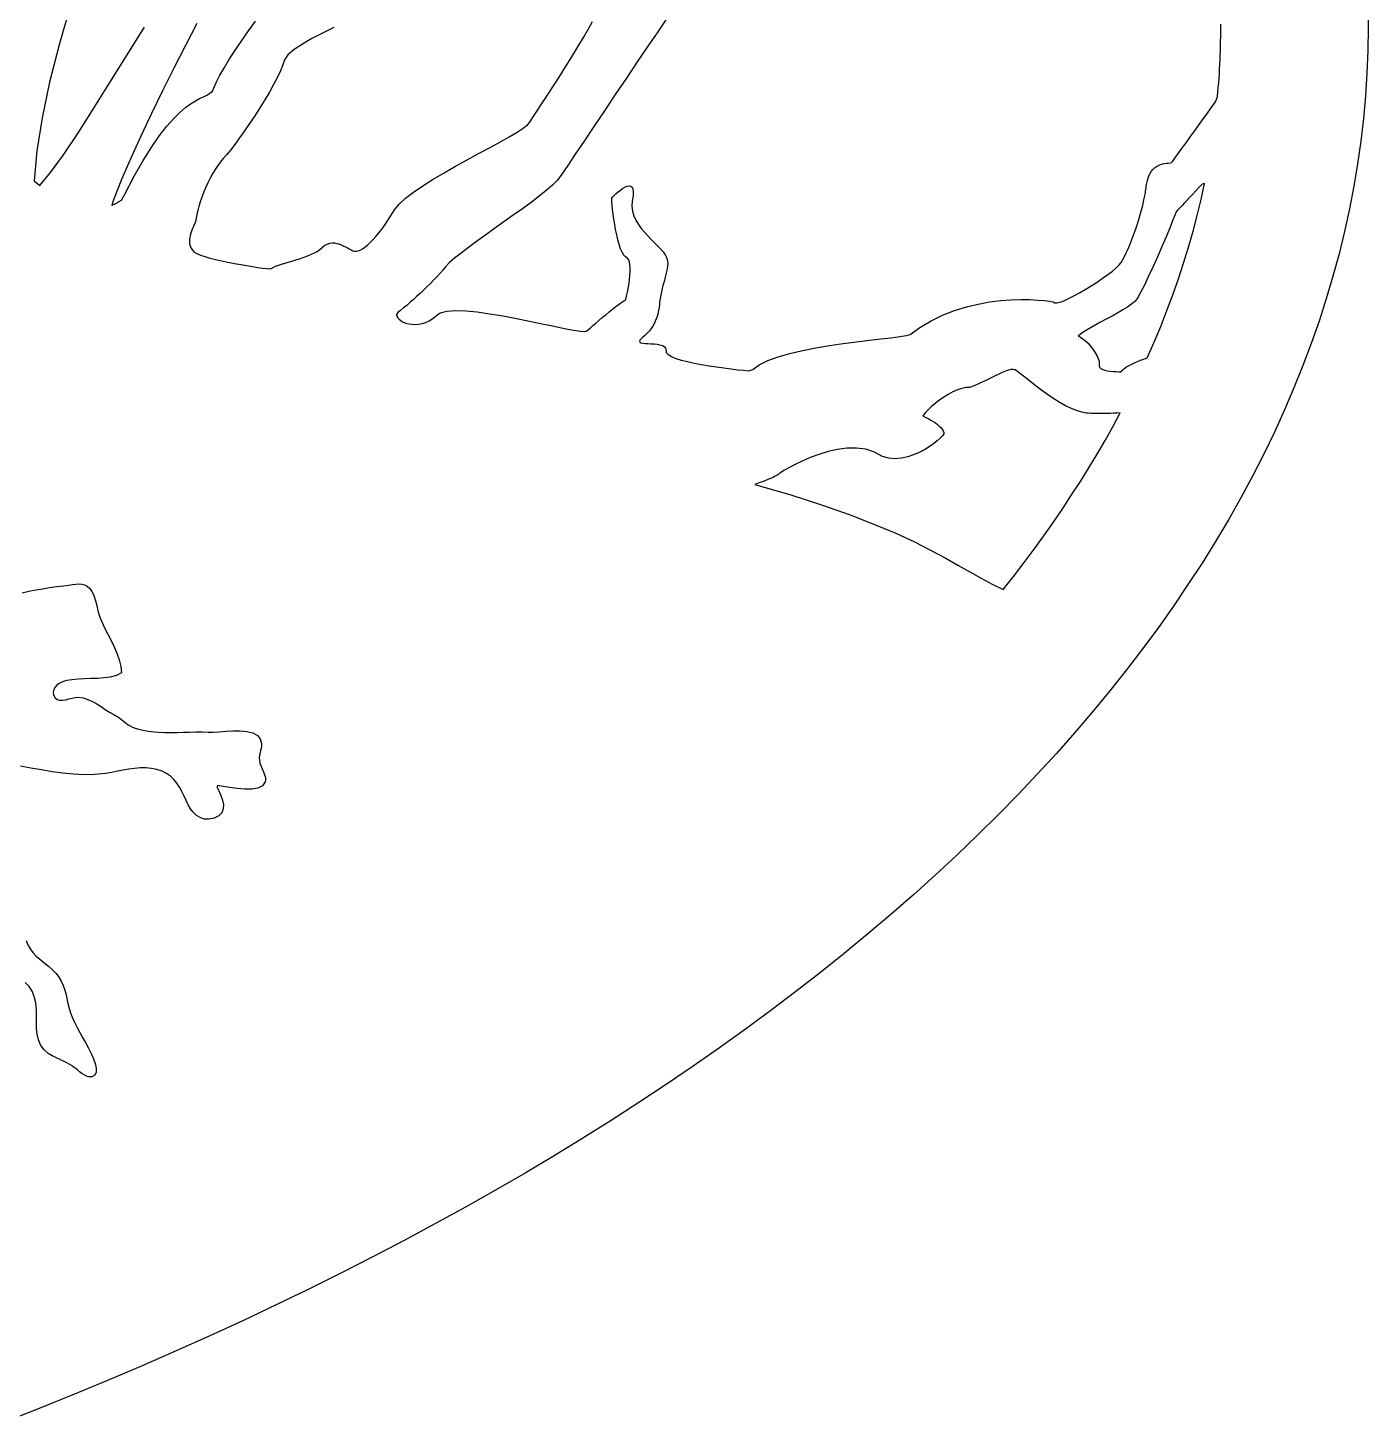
# Model space of a CAD drawing. Extents: x 0.4 to 24.4, y 0.6 to 12.6.
# Drawn here: x 19.839 to 24.39, y 1.828 to 6.566 of the extents above; entities that cross this region are included whole.
import ezdxf

# ---------------------------------------------------------------- set-up
doc = ezdxf.new("R2010")
doc.units = 0
doc.linetypes.add('0', pattern=[0])
doc.layers.add('1', color=7, linetype='0')

msp = doc.modelspace()

# ---------------------------------------------------------------- linework, layer by layer
at = {"layer": '1'}
for points in [[(24.388992, 6.643117), (24.390213, 6.566152), (24.388992, 6.489247), (24.386063, 6.412282), (24.38118, 6.335378), (24.374344, 6.258534), (24.365555, 6.181752), (24.354568, 6.10497), (24.341873, 6.02831), (24.326981, 5.951711), (24.310379, 5.875234), (24.29158, 5.798879), (24.270828, 5.722646), (24.248367, 5.646535), (24.223709, 5.570607), (24.197342, 5.494802), (24.168777, 5.419179), (24.138504, 5.343801), (24.106033, 5.268544), (24.071854, 5.193532), (24.035721, 5.118764), (23.997635, 5.04424), (23.957596, 4.96996), (23.915848, 4.895925), (23.871902, 4.822133), (23.826248, 4.748708), (23.778641, 4.675527), (23.729324, 4.602651), (23.678055, 4.530141), (23.624832, 4.457936), (23.569901, 4.386037), (23.513016, 4.314565), (23.454422, 4.243459), (23.393875, 4.172658), (23.331619, 4.102345), (23.267654, 4.032399), (23.201736, 3.96288), (23.134109, 3.893727), (23.064529, 3.825124), (22.993484, 3.756886), (22.920486, 3.689137), (22.846024, 3.621877), (22.769608, 3.555043), (22.691483, 3.488759), (22.611649, 3.422963), (22.53035, 3.357717), (22.447098, 3.292958), (22.362381, 3.228749), (22.275955, 3.16509), (22.18782, 3.101979), (22.098221, 3.039479), (22.007156, 2.977529), (21.914139, 2.916127), (21.819901, 2.855397), (21.723953, 2.795217), (21.626297, 2.735707), (21.52742, 2.676808), (21.426834, 2.61852), (21.325027, 2.560903), (21.221512, 2.503957), (21.116531, 2.447682), (21.01033, 2.392079), (20.90242, 2.337148), (20.793289, 2.282948), (20.682693, 2.229421), (20.570877, 2.176564), (20.457596, 2.124501), (20.343094, 2.073171), (20.227127, 2.022511), (20.10994, 1.972646), (19.991531, 1.923512), (19.871902, 1.875173), (19.751053, 1.827626)], [(19.982498, 6.639211), (19.944901, 6.508412), (19.912918, 6.381642), (19.887283, 6.261037), (19.869217, 6.148732), (19.860428, 6.047109), (19.879471, 6.031056), (19.916336, 6.07488), (19.959793, 6.134816), (20.008377, 6.207692), (20.061356, 6.290578), (20.117508, 6.380422), (20.176102, 6.474172), (20.235672, 6.568959)], [(20.412674, 6.58141), (20.3741, 6.506337), (20.335281, 6.429738), (20.296707, 6.352407), (20.258865, 6.275014), (20.222733, 6.198659), (20.188797, 6.123952), (20.157547, 6.051625), (20.129471, 5.982778), (20.124344, 5.96404), (20.127274, 5.965199), (20.129959, 5.96642), (20.132889, 5.967641), (20.13533, 5.968862), (20.138016, 5.970082), (20.140457, 5.971303), (20.142654, 5.972585), (20.145096, 5.973866), (20.147293, 5.975209), (20.149246, 5.976491), (20.151443, 5.977773), (20.153152, 5.979054), (20.15535, 5.980336), (20.157303, 5.981557), (20.166824, 5.999318), (20.200027, 6.062245), (20.231033, 6.116261), (20.259842, 6.16216), (20.286697, 6.200612), (20.311356, 6.232472), (20.334305, 6.258351), (20.355301, 6.279103), (20.374588, 6.295461), (20.391922, 6.308278), (20.408035, 6.318166), (20.422195, 6.325917), (20.435379, 6.332387), (20.446854, 6.338246), (20.457352, 6.344289), (20.466629, 6.351186), (20.471756, 6.364491), (20.479813, 6.383351), (20.491531, 6.406117), (20.506424, 6.432179), (20.524002, 6.460927), (20.543777, 6.491628), (20.565262, 6.523671), (20.587967, 6.556386), (20.611649, 6.589284)], [(20.87825, 6.567433), (20.839676, 6.548573), (20.803787, 6.529836), (20.771805, 6.511281), (20.743973, 6.492909), (20.722488, 6.474843), (20.71077, 6.45818), (20.705154, 6.440846), (20.697098, 6.420766), (20.686356, 6.398366), (20.67366, 6.374135), (20.659256, 6.348439), (20.643387, 6.321889), (20.626785, 6.294911), (20.609451, 6.267995), (20.592117, 6.241628), (20.574783, 6.216359), (20.557938, 6.192494), (20.541824, 6.170705), (20.527176, 6.151357), (20.513992, 6.134999), (20.502762, 6.12206), (20.492996, 6.110768), (20.483719, 6.098317), (20.474686, 6.084828), (20.466141, 6.070546), (20.458084, 6.055654), (20.450516, 6.040334), (20.443436, 6.02477), (20.437088, 6.009267), (20.430984, 5.993825), (20.425858, 5.978688), (20.421219, 5.964223), (20.417313, 5.95049), (20.413651, 5.937673), (20.411453, 5.926015), (20.409256, 5.915517), (20.408035, 5.90801), (20.405838, 5.902028), (20.403152, 5.895741), (20.400467, 5.889272), (20.397537, 5.882558), (20.394852, 5.8756), (20.39241, 5.868642), (20.390213, 5.861501), (20.388748, 5.854299), (20.387772, 5.847035), (20.387772, 5.839894), (20.388504, 5.832631), (20.390457, 5.82549), (20.393631, 5.818532), (20.398026, 5.811635), (20.404129, 5.804921), (20.412918, 5.799733), (20.424881, 5.794545), (20.440018, 5.789479), (20.457352, 5.784413), (20.476639, 5.779592), (20.497147, 5.774892), (20.518631, 5.770375), (20.540359, 5.766164), (20.561844, 5.762258), (20.58284, 5.758718), (20.602371, 5.755483), (20.620193, 5.752858), (20.635818, 5.750539), (20.649002, 5.748769), (20.659012, 5.747548), (20.665359, 5.749196), (20.672195, 5.752919), (20.680496, 5.756459), (20.690018, 5.759999), (20.700516, 5.763539), (20.711746, 5.767079), (20.723709, 5.770741), (20.735916, 5.774404), (20.748611, 5.77831), (20.761551, 5.782399), (20.774246, 5.786794), (20.786697, 5.791432), (20.798904, 5.796315), (20.810623, 5.801503), (20.821121, 5.80724), (20.831131, 5.813588), (20.839432, 5.821767), (20.847977, 5.82787), (20.856033, 5.832143), (20.86409, 5.834706), (20.872147, 5.835805), (20.879959, 5.835683), (20.887772, 5.83434), (20.89534, 5.832265), (20.902908, 5.829396), (20.909988, 5.826161), (20.917313, 5.822621), (20.924149, 5.818898), (20.93074, 5.815419), (20.937332, 5.812245), (20.943192, 5.809499), (20.948807, 5.807668), (20.954422, 5.807424), (20.96077, 5.808766), (20.96785, 5.811635), (20.975662, 5.815907), (20.983719, 5.821645), (20.992508, 5.828786), (21.001785, 5.83727), (21.011307, 5.847096), (21.021072, 5.858144), (21.031326, 5.870412), (21.041824, 5.883901), (21.052322, 5.898427), (21.06282, 5.914052), (21.073318, 5.930654), (21.084305, 5.948415), (21.099442, 5.967336), (21.12117, 5.987416), (21.14827, 6.008473), (21.180008, 6.030202), (21.215164, 6.052236), (21.252518, 6.074452), (21.291336, 6.096486), (21.330887, 6.118215), (21.369949, 6.139272), (21.407303, 6.159352), (21.442215, 6.178273), (21.473221, 6.195729), (21.50032, 6.211476), (21.521317, 6.225087), (21.536209, 6.236623), (21.543289, 6.246083), (21.553055, 6.260671), (21.566238, 6.280873), (21.582596, 6.305715), (21.601151, 6.334279), (21.621658, 6.365712), (21.643143, 6.399098), (21.664627, 6.433461), (21.686356, 6.467946), (21.707108, 6.501515), (21.725906, 6.533437), (21.742752, 6.562734), (21.756424, 6.588307)], [(22.007889, 6.597463), (21.977859, 6.553273), (21.944412, 6.504018), (21.908524, 6.4511), (21.871414, 6.395864), (21.833817, 6.339833), (21.796951, 6.284535), (21.761307, 6.231374), (21.728104, 6.181691), (21.698074, 6.137136), (21.672684, 6.09905), (21.65242, 6.068959), (21.637283, 6.04894), (21.620438, 6.032399), (21.599442, 6.01415), (21.575027, 5.994435), (21.547684, 5.973561), (21.518387, 5.951833), (21.487381, 5.929616), (21.455887, 5.907155), (21.424149, 5.884694), (21.393143, 5.86266), (21.363113, 5.841237), (21.335281, 5.82079), (21.310135, 5.801625), (21.288406, 5.783925), (21.27034, 5.768178), (21.256912, 5.754506), (21.248123, 5.743398), (21.238358, 5.732167), (21.228104, 5.720754), (21.217117, 5.70934), (21.205887, 5.697865), (21.194412, 5.686452), (21.182693, 5.675221), (21.170975, 5.664174), (21.159256, 5.653493), (21.147537, 5.643117), (21.136551, 5.633229), (21.125565, 5.62383), (21.115067, 5.615102), (21.105057, 5.606862), (21.096024, 5.599599), (21.091141, 5.593251), (21.092361, 5.587392), (21.095291, 5.581716), (21.100174, 5.576406), (21.106522, 5.571523), (21.11409, 5.56725), (21.122879, 5.563771), (21.132645, 5.561147), (21.143143, 5.559499), (21.154617, 5.559072), (21.166092, 5.559865), (21.178055, 5.562184), (21.190018, 5.566091), (21.201981, 5.571706), (21.213943, 5.579213), (21.225418, 5.588735), (21.239578, 5.598683), (21.261795, 5.604482), (21.291092, 5.606496), (21.326004, 5.605336), (21.365311, 5.601491), (21.408035, 5.59551), (21.452713, 5.588002), (21.497879, 5.579396), (21.542801, 5.570241), (21.58577, 5.561147), (21.625809, 5.552602), (21.661453, 5.545094), (21.691727, 5.539296), (21.715652, 5.535695), (21.731033, 5.534596), (21.735916, 5.535695), (21.738602, 5.537892), (21.74324, 5.542043), (21.749832, 5.547902), (21.758133, 5.555104), (21.767654, 5.563405), (21.778397, 5.57256), (21.789627, 5.582143), (21.801346, 5.591969), (21.813065, 5.601674), (21.824783, 5.611196), (21.836014, 5.619924), (21.846512, 5.627797), (21.855789, 5.63445), (21.863358, 5.639638), (21.869461, 5.642873), (21.869949, 5.64446), (21.870926, 5.648854), (21.872391, 5.655568), (21.874344, 5.664357), (21.876541, 5.674733), (21.878738, 5.686391), (21.880692, 5.698903), (21.882401, 5.711904), (21.883621, 5.725087), (21.884598, 5.737905), (21.884598, 5.750112), (21.883377, 5.761342), (21.881668, 5.771108), (21.878738, 5.779225), (21.8741, 5.785085), (21.86824, 5.788686), (21.862625, 5.794728), (21.857254, 5.804006), (21.851883, 5.815969), (21.847244, 5.830129), (21.84285, 5.846059), (21.838699, 5.863088), (21.835037, 5.88091), (21.831863, 5.898976), (21.828934, 5.916738), (21.826492, 5.933766), (21.824783, 5.949636), (21.823074, 5.963613), (21.822342, 5.975392), (21.822342, 5.984426), (21.822342, 5.989797), (21.823563, 5.991078), (21.826736, 5.994069), (21.831131, 5.998464), (21.83699, 6.003713), (21.843826, 6.009389), (21.851151, 6.015187), (21.858719, 6.020497), (21.866531, 6.024892), (21.873856, 6.028127), (21.880692, 6.029592), (21.886307, 6.028859), (21.890945, 6.025624), (21.893875, 6.019216), (21.895096, 6.009511), (21.894119, 5.995778), (21.890945, 5.978078), (21.890213, 5.9605), (21.89241, 5.943837), (21.897049, 5.927907), (21.903641, 5.912831), (21.912186, 5.898549), (21.921951, 5.884877), (21.932693, 5.871938), (21.944168, 5.859609), (21.955643, 5.847768), (21.966873, 5.836476), (21.977615, 5.825734), (21.987625, 5.815358), (21.99617, 5.805348), (22.003006, 5.795583), (22.007645, 5.786794), (22.010086, 5.780141), (22.011307, 5.772939), (22.011795, 5.765126), (22.011063, 5.756825), (22.009842, 5.747975), (22.008133, 5.738759), (22.005936, 5.729115), (22.00325, 5.719045), (22.000565, 5.70873), (21.997391, 5.698049), (21.994461, 5.687062), (21.991776, 5.675954), (21.989334, 5.664662), (21.986893, 5.653066), (21.985428, 5.641408), (21.984451, 5.632802), (21.983475, 5.625356), (21.982498, 5.617726), (21.981522, 5.609975), (21.979813, 5.602101), (21.978104, 5.594045), (21.975906, 5.586049), (21.972977, 5.57787), (21.969803, 5.569692), (21.965652, 5.561574), (21.961014, 5.553395), (21.955643, 5.545217), (21.949539, 5.537099), (21.942459, 5.529103), (21.933914, 5.520986), (21.924881, 5.513173), (21.918533, 5.506825), (21.916092, 5.502065), (21.917068, 5.498647), (21.920975, 5.496449), (21.927322, 5.495107), (21.935379, 5.494374), (21.944656, 5.494008), (21.955154, 5.493642), (21.965652, 5.493154), (21.975906, 5.492055), (21.985672, 5.490285), (21.993973, 5.487599), (22.00032, 5.483571), (22.004715, 5.478139), (22.006424, 5.470815), (22.007156, 5.463307), (22.01326, 5.456471), (22.024246, 5.449941), (22.039139, 5.443837), (22.057449, 5.437978), (22.07869, 5.432607), (22.101883, 5.427541), (22.126541, 5.422902), (22.152176, 5.418569), (22.177567, 5.414662), (22.202957, 5.411183), (22.226883, 5.408071), (22.2491, 5.405385), (22.269119, 5.403188), (22.285965, 5.401296), (22.300613, 5.405812), (22.32283, 5.421865), (22.351883, 5.436208), (22.386795, 5.449025), (22.426346, 5.460378), (22.469559, 5.470387), (22.514969, 5.479238), (22.5616, 5.486989), (22.608231, 5.493764), (22.653397, 5.499806), (22.696609, 5.505055), (22.735916, 5.509755), (22.770828, 5.513967), (22.799881, 5.517934), (22.821854, 5.521657), (22.835281, 5.525197), (22.867996, 5.548696), (22.906082, 5.571645), (22.945389, 5.590749), (22.985672, 5.606374), (23.025955, 5.618764), (23.065994, 5.628285), (23.104813, 5.635243), (23.142654, 5.639821), (23.178299, 5.642507), (23.211258, 5.643605), (23.241531, 5.6433), (23.267899, 5.642018), (23.290359, 5.640065), (23.307938, 5.637685), (23.320389, 5.635243), (23.326736, 5.632863), (23.333572, 5.632375), (23.34407, 5.634816), (23.357498, 5.639699), (23.373367, 5.646901), (23.39119, 5.655873), (23.409988, 5.66631), (23.429764, 5.677907), (23.449783, 5.690236), (23.469803, 5.703053), (23.488602, 5.715932), (23.505936, 5.728505), (23.521805, 5.740468), (23.534744, 5.751515), (23.544998, 5.761159), (23.55159, 5.769155), (23.556473, 5.777089), (23.562088, 5.787465), (23.567947, 5.799855), (23.574295, 5.814076), (23.580887, 5.829885), (23.587723, 5.847035), (23.594559, 5.865224), (23.601395, 5.884206), (23.607986, 5.903798), (23.61409, 5.923573), (23.619949, 5.94341), (23.625076, 5.963002), (23.629227, 5.982167), (23.633133, 6.000478), (23.635818, 6.017934), (23.638016, 6.033864), (23.640701, 6.047841), (23.644119, 6.059865), (23.648514, 6.070058), (23.653641, 6.078603), (23.659256, 6.085622), (23.665359, 6.091298), (23.671707, 6.095815), (23.678299, 6.099294), (23.685379, 6.101918), (23.692215, 6.103932), (23.698807, 6.105275), (23.705643, 6.106252), (23.711746, 6.107045), (23.71785, 6.107778), (23.723221, 6.108632), (23.724197, 6.110036), (23.727127, 6.114003), (23.731522, 6.12029), (23.737869, 6.128774), (23.745193, 6.139211), (23.754227, 6.15154), (23.764236, 6.165456), (23.775467, 6.180898), (23.78743, 6.197621), (23.800369, 6.215444), (23.814041, 6.234181), (23.827713, 6.253652), (23.842117, 6.273671), (23.85701, 6.29424), (23.871658, 6.314809), (23.878983, 6.332753), (23.880447, 6.348378), (23.881668, 6.364003), (23.882889, 6.379628), (23.884109, 6.395253), (23.885086, 6.410939), (23.886063, 6.426625), (23.886551, 6.44225), (23.887527, 6.457875), (23.888016, 6.473561), (23.888748, 6.489247), (23.888992, 6.504933), (23.889236, 6.520619), (23.889725, 6.536244), (23.889725, 6.551991), (23.889725, 6.57903)], [(19.819412, 4.647573), (19.842606, 4.652883), (19.866043, 4.657582), (19.889481, 4.661611), (19.913162, 4.665212), (19.936844, 4.668508), (19.96077, 4.671437), (19.978348, 4.673635), (19.990311, 4.675466), (20.001541, 4.67693), (20.012283, 4.677602), (20.022293, 4.676991), (20.031815, 4.67455), (20.040848, 4.66985), (20.049149, 4.662343), (20.056717, 4.651479), (20.0616, 4.641469), (20.06575, 4.631093), (20.068924, 4.620168), (20.071854, 4.609059), (20.074295, 4.597768), (20.076981, 4.586476), (20.080154, 4.575368), (20.083572, 4.564443), (20.08992, 4.549489), (20.099686, 4.528554), (20.110428, 4.507253), (20.121658, 4.485768), (20.132401, 4.463979), (20.141678, 4.442006), (20.149246, 4.419911), (20.154617, 4.397634), (20.15657, 4.375356), (20.139725, 4.366261), (20.118973, 4.36144), (20.097488, 4.358571), (20.07576, 4.356984), (20.053543, 4.35613), (20.03157, 4.355458), (20.009598, 4.35436), (19.988602, 4.352468), (19.971756, 4.349782), (19.963211, 4.347463), (19.954422, 4.344045), (19.945877, 4.339589), (19.938065, 4.334035), (19.931717, 4.327382), (19.927322, 4.31957), (19.925369, 4.310658), (19.92659, 4.30071), (19.931473, 4.290944), (19.938553, 4.285146), (19.947098, 4.282521), (19.957108, 4.282521), (19.96785, 4.284352), (19.978836, 4.286977), (19.989334, 4.289845), (19.999344, 4.292043), (20.009598, 4.292653), (20.026932, 4.290517), (20.043289, 4.285695), (20.058914, 4.278859), (20.073563, 4.270558), (20.087967, 4.261342), (20.102127, 4.251698), (20.116531, 4.24236), (20.130936, 4.233754), (20.140701, 4.228566), (20.147049, 4.224721), (20.152908, 4.220632), (20.158279, 4.21642), (20.163406, 4.212148), (20.168777, 4.207875), (20.174149, 4.203664), (20.179764, 4.199574), (20.186111, 4.195729), (20.194412, 4.191579), (20.20369, 4.187978), (20.214432, 4.184804), (20.225418, 4.182118), (20.236893, 4.179799), (20.248123, 4.177907), (20.258621, 4.176442), (20.268387, 4.175344), (20.283279, 4.174123), (20.304031, 4.173268), (20.325027, 4.173085), (20.346024, 4.173451), (20.367264, 4.174062), (20.388504, 4.174672), (20.4095, 4.175099), (20.43074, 4.175038), (20.451736, 4.174306), (20.468826, 4.174428), (20.48909, 4.175832), (20.512039, 4.177663), (20.536209, 4.178945), (20.560135, 4.178884), (20.582596, 4.176686), (20.602615, 4.171498), (20.618484, 4.162404), (20.627518, 4.151418), (20.630692, 4.143727), (20.632156, 4.135854), (20.632156, 4.12798), (20.630936, 4.119985), (20.629227, 4.111928), (20.627518, 4.103871), (20.625809, 4.095754), (20.624832, 4.087636), (20.62532, 4.078786), (20.627274, 4.069264), (20.630936, 4.059316), (20.635086, 4.049245), (20.639236, 4.039174), (20.642899, 4.029408), (20.645584, 4.020009), (20.646317, 4.011403), (20.64534, 4.005422), (20.636307, 3.992299), (20.620193, 3.984487), (20.599197, 3.980947), (20.575027, 3.980702), (20.549393, 3.982839), (20.524734, 3.986318), (20.502274, 3.990163), (20.484451, 3.99352), (20.480301, 3.989064), (20.487869, 3.974782), (20.494949, 3.959462), (20.500565, 3.943715), (20.503494, 3.928151), (20.502762, 3.913564), (20.497879, 3.900502), (20.487625, 3.889699), (20.471268, 3.881825), (20.453445, 3.878346), (20.43782, 3.879262), (20.423904, 3.883962), (20.411697, 3.891774), (20.400955, 3.902089), (20.391434, 3.914296), (20.383133, 3.927785), (20.376297, 3.941884), (20.369705, 3.956838), (20.362137, 3.972829), (20.353836, 3.987905), (20.345047, 4.001576), (20.334793, 4.014028), (20.323318, 4.024953), (20.310135, 4.034352), (20.294998, 4.041982), (20.277664, 4.047658), (20.258865, 4.051381), (20.239578, 4.052907), (20.220291, 4.052663), (20.201004, 4.051137), (20.181717, 4.048451), (20.16243, 4.045033), (20.143387, 4.04131), (20.124344, 4.037526), (20.102371, 4.033681), (20.066971, 4.03008), (20.030838, 4.029347), (19.994461, 4.031178), (19.95784, 4.03478), (19.921219, 4.039845), (19.885086, 4.045766), (19.849197, 4.052114), (19.813797, 4.058339)], [(19.833572, 3.466725), (19.839432, 3.451467), (19.847, 3.437917), (19.856277, 3.425527), (19.867264, 3.41393), (19.879715, 3.402761), (19.893631, 3.391469), (19.908768, 3.379689), (19.923172, 3.367421), (19.934891, 3.354909), (19.944656, 3.341847), (19.952469, 3.328237), (19.959061, 3.31371), (19.964188, 3.298268), (19.968826, 3.281606), (19.972488, 3.2636), (19.976639, 3.243947), (19.982742, 3.224782), (19.989334, 3.206471), (19.997147, 3.188893), (20.00618, 3.171681), (20.015213, 3.154714), (20.024979, 3.137624), (20.034744, 3.120351), (20.043777, 3.103749), (20.048904, 3.093984), (20.055496, 3.080556), (20.061844, 3.065053), (20.067459, 3.048696), (20.070877, 3.032948), (20.071121, 3.019277), (20.066727, 3.009206), (20.056473, 3.003957), (20.045731, 3.004079), (20.038162, 3.006398), (20.030594, 3.010304), (20.022781, 3.015309), (20.014969, 3.020925), (20.007401, 3.026906), (20.000076, 3.032643), (19.99324, 3.037892), (19.987137, 3.042104), (19.979324, 3.046803), (19.971024, 3.051259), (19.962723, 3.055409), (19.954422, 3.059316), (19.946121, 3.063222), (19.93782, 3.067128), (19.92952, 3.071157), (19.921219, 3.075429), (19.908279, 3.082997), (19.892899, 3.096547), (19.881912, 3.112172), (19.874832, 3.129506), (19.870682, 3.148183), (19.868729, 3.167897), (19.86824, 3.188222), (19.868484, 3.208852), (19.867996, 3.229482), (19.866287, 3.254628), (19.860916, 3.276662), (19.853348, 3.295094), (19.843094, 3.310781), (19.830399, 3.324208)]]:
    msp.add_lwpolyline(points, dxfattribs=at)
for points in [[(23.639969, 5.445119), (23.663406, 5.498586), (23.685867, 5.552114), (23.707108, 5.605824), (23.727127, 5.659535), (23.745926, 5.713368), (23.763748, 5.767262), (23.78035, 5.821279), (23.795731, 5.875356), (23.809891, 5.929433), (23.82283, 5.983571), (23.835037, 6.037831), (23.826981, 6.035451), (23.815994, 6.023854), (23.805252, 6.012502), (23.794998, 6.001454), (23.784988, 5.990895), (23.775711, 5.980947), (23.766922, 5.971486), (23.758621, 5.962819), (23.751297, 5.954885), (23.744705, 5.947804), (23.738846, 5.94164), (23.734695, 5.932179), (23.727615, 5.913991), (23.717606, 5.88915), (23.705399, 5.859303), (23.691238, 5.826039), (23.675858, 5.791127), (23.660477, 5.756154), (23.645096, 5.722646), (23.630447, 5.692433), (23.617508, 5.667043), (23.60701, 5.648244), (23.598221, 5.637136), (23.58699, 5.627675), (23.573563, 5.618032), (23.557693, 5.608205), (23.539871, 5.598073), (23.520828, 5.587575), (23.500565, 5.57665), (23.479568, 5.565175), (23.45784, 5.553212), (23.436111, 5.540517), (23.415115, 5.527211), (23.406082, 5.518666), (23.413895, 5.515615), (23.421951, 5.510427), (23.430496, 5.503346), (23.439285, 5.494985), (23.44783, 5.485463), (23.455643, 5.475209), (23.462723, 5.464589), (23.468582, 5.453908), (23.473465, 5.443715), (23.476639, 5.434072), (23.476883, 5.42571), (23.476639, 5.418935), (23.478592, 5.413503), (23.482986, 5.40923), (23.48909, 5.405934), (23.496658, 5.403493), (23.505203, 5.401601), (23.514725, 5.40038), (23.52449, 5.399465), (23.534256, 5.398732), (23.544022, 5.398), (23.551834, 5.397878), (23.554764, 5.402272), (23.559158, 5.406728), (23.564774, 5.411183), (23.571365, 5.415639), (23.579178, 5.420033), (23.587723, 5.424489), (23.597, 5.428823), (23.60701, 5.433034), (23.617752, 5.437245), (23.628738, 5.441213)], [(23.151443, 4.65862), (23.187332, 4.704213), (23.222244, 4.749928), (23.256424, 4.795705), (23.289383, 4.841603), (23.321609, 4.887563), (23.353104, 4.933644), (23.383621, 4.979787), (23.413406, 5.026052), (23.441971, 5.072316), (23.470047, 5.118764), (23.496902, 5.165212), (23.523026, 5.211782), (23.548172, 5.258412), (23.536942, 5.257802), (23.525955, 5.257314), (23.515213, 5.256886), (23.504471, 5.256581), (23.494217, 5.256337), (23.484451, 5.256215), (23.474686, 5.256215), (23.465652, 5.256276), (23.456863, 5.256459), (23.448807, 5.256825), (23.440994, 5.257192), (23.433914, 5.257802), (23.427322, 5.258412), (23.40657, 5.263906), (23.384842, 5.272206), (23.362869, 5.282887), (23.340897, 5.295339), (23.319168, 5.309072), (23.297928, 5.323659), (23.277664, 5.338552), (23.258621, 5.353139), (23.240555, 5.366933), (23.22493, 5.379567), (23.211014, 5.390492), (23.200027, 5.399037), (23.191483, 5.404836), (23.185135, 5.40624), (23.177567, 5.405812), (23.168777, 5.403859), (23.158768, 5.400441), (23.148026, 5.395925), (23.136307, 5.390553), (23.123856, 5.384389), (23.110428, 5.377675), (23.096512, 5.370778), (23.082108, 5.363881), (23.067459, 5.357045), (23.052567, 5.350698), (23.036942, 5.344899), (23.02449, 5.344716), (23.010574, 5.341847), (22.995682, 5.336659), (22.980301, 5.329701), (22.964676, 5.321157), (22.949295, 5.311635), (22.934647, 5.30132), (22.920486, 5.290761), (22.907791, 5.280324), (22.897049, 5.270497), (22.88826, 5.261464), (22.881912, 5.253652), (22.87825, 5.247731), (22.884354, 5.245046), (22.89119, 5.241811), (22.89827, 5.238088), (22.905838, 5.233876), (22.913406, 5.22936), (22.920731, 5.224477), (22.927567, 5.21935), (22.933914, 5.21404), (22.939285, 5.208608), (22.943924, 5.203176), (22.947342, 5.197682), (22.949051, 5.192372), (22.949539, 5.187062), (22.944656, 5.181142), (22.936844, 5.173268), (22.92659, 5.164052), (22.914139, 5.154042), (22.899734, 5.143605), (22.883377, 5.133412), (22.865799, 5.123891), (22.846756, 5.115651), (22.826736, 5.108998), (22.80574, 5.104665), (22.7845, 5.103139), (22.763016, 5.104848), (22.741287, 5.11028), (22.713699, 5.1256), (22.684158, 5.134877), (22.652908, 5.138967), (22.620682, 5.138539), (22.588455, 5.134389), (22.556473, 5.127309), (22.525467, 5.117848), (22.495926, 5.106862), (22.468826, 5.095204), (22.444412, 5.083425), (22.423416, 5.072499), (22.406326, 5.062795), (22.394363, 5.05547), (22.390945, 5.05248), (22.386795, 5.049489), (22.382156, 5.046498), (22.376785, 5.043447), (22.370682, 5.040395), (22.364334, 5.037343), (22.357498, 5.034291), (22.34993, 5.031117), (22.342117, 5.028066), (22.334061, 5.025014), (22.325272, 5.021962), (22.316483, 5.01891), (22.307205, 5.015859), (22.42952, 4.979848), (22.537186, 4.945241), (22.631668, 4.911916), (22.714188, 4.880055), (22.786453, 4.849599), (22.849442, 4.820485), (22.904617, 4.792897), (22.95369, 4.766713), (22.997635, 4.741994), (23.037918, 4.718862), (23.076248, 4.697255), (23.113358, 4.677175)]]:
    msp.add_lwpolyline(points, close=True, dxfattribs=at)

doc.saveas('drawing.dxf')
